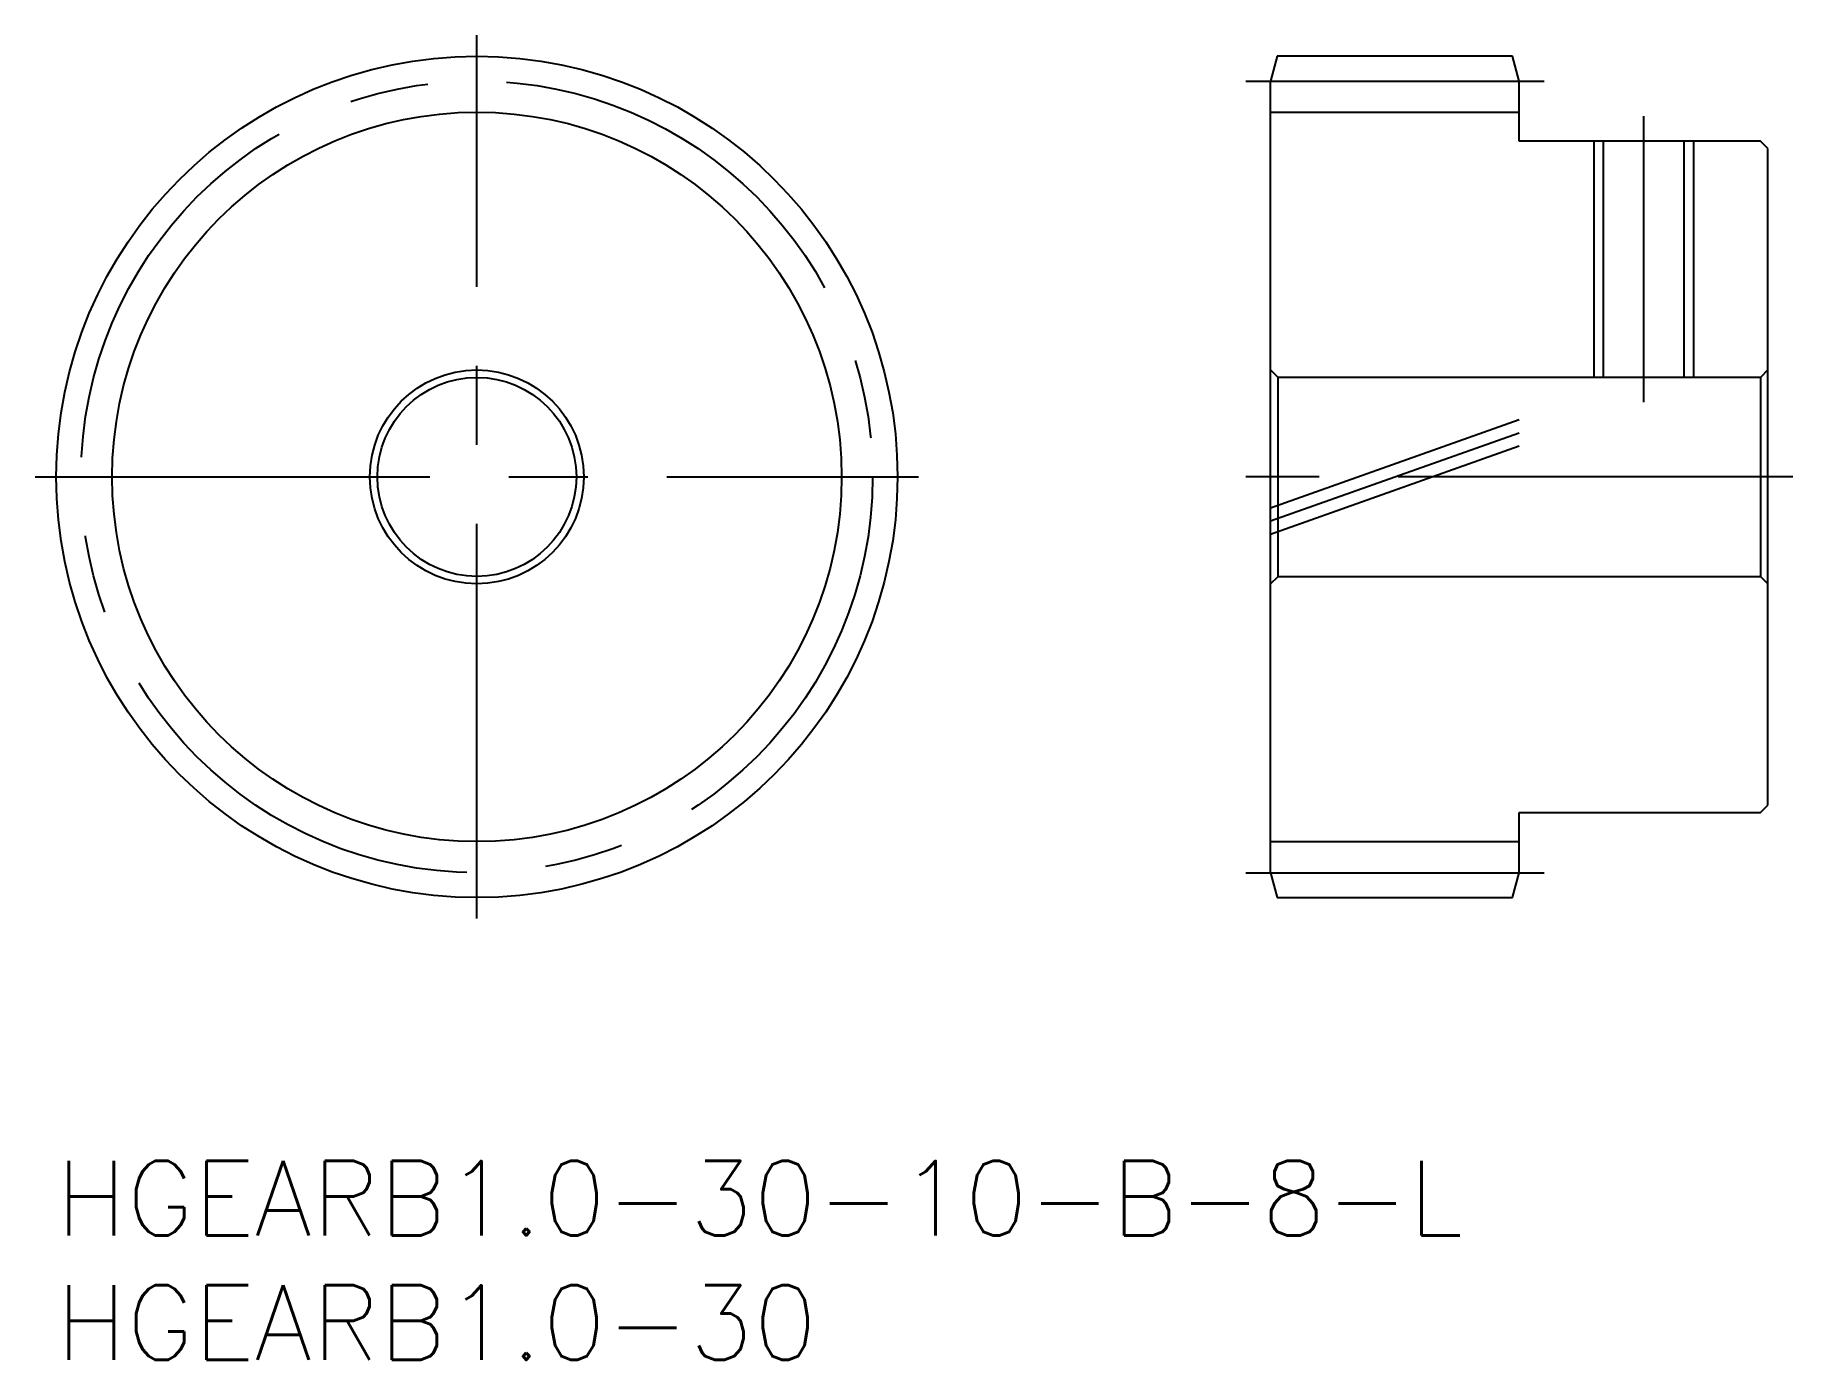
# Model space of a CAD drawing. Extents: x -0.8 to 69.8, y -8.6 to 44.7.
import ezdxf

# ---------------------------------------------------------------- set-up
doc = ezdxf.new("R2010")
doc.units = 0
doc.header["$LTSCALE"] = 0.5
doc.linetypes.add('CENTER', pattern=[50.8, 31.75, -6.35, 6.35, -6.35])
doc.linetypes.add('PHANTOM', pattern=[63.5, 31.75, -6.35, 6.35, -6.35, 6.35, -6.35])
for name, color, linetype in [('MSM_CENTER', 1, 'CENTER'), ('MSM_CONTINUOUS', 7, 'CONTINUOUS'), ('MSM_IMAGINARY', 6, 'PHANTOM'), ('MSM_NARROW', 5, 'CONTINUOUS'), ('MSM_PART_NUMBER', 7, 'CONTINUOUS')]:
    doc.layers.add(name, color=color, linetype=linetype)
doc.styles.get("Standard").update_dxf_attribs({"font": 'txt.shx', "height": 1, "bigfont": 'bigfont.shx'})

# ---------------------------------------------------------------- blocks, each defined once
blk = doc.blocks.new('*U17')
at = {"layer": 'MSM_PART_NUMBER'}
blk.add_text('HGEARB1.0-30-10-B-8-L', height=3, dxfattribs=at).set_placement((0, -3.587))
blk = doc.blocks.new('*U18')
at = {"layer": 'MSM_PART_NUMBER'}
blk.add_text('HGEARB1.0-30', height=3, dxfattribs=at).set_placement((0, -8.587))

msp = doc.modelspace()

# ---------------------------------------------------------------- linework, layer by layer
at = {"layer": 'MSM_CENTER'}
for p, q in [((16.915, 9.154), (16.915, 44.676)), ((47.83, 42.83), (59.83, 42.83)), ((63.83, 41.415), (63.83, 29.915)), ((-0.846, 26.915), (34.676, 26.915)), ((69.83, 26.915), (47.83, 26.915)), ((47.83, 11), (59.83, 11))]:
    msp.add_line(p, q, dxfattribs=at)
msp.add_circle((16.915, 26.915), 15.915, dxfattribs=at)
at = {"layer": 'MSM_CONTINUOUS'}
for p, q in [((49.098, 43.83), (48.83, 42.83)), ((58.562, 43.83), (49.098, 43.83)), ((58.83, 42.83), (58.562, 43.83)), ((48.83, 11), (48.83, 42.83)), ((58.83, 40.415), (58.83, 42.83)), ((48.83, 41.58), (58.83, 41.58)), ((68.53, 40.415), (58.83, 40.415)), ((62.209, 40.415), (62.209, 30.915)), ((65.451, 40.415), (65.451, 30.915)), ((68.83, 40.115), (68.53, 40.415)), ((68.83, 13.715), (68.83, 40.115)), ((49.13, 30.915), (48.83, 31.215)), ((68.83, 31.215), (68.53, 30.915)), ((68.53, 30.915), (49.13, 30.915)), ((49.13, 22.915), (49.13, 30.915)), ((68.53, 30.915), (68.53, 22.915)), ((48.83, 22.615), (49.13, 22.915)), ((49.13, 22.915), (68.53, 22.915)), ((68.53, 22.915), (68.83, 22.615)), ((68.53, 13.415), (68.83, 13.715)), ((58.83, 13.415), (68.53, 13.415)), ((58.83, 11), (58.83, 13.415)), ((48.83, 12.25), (58.83, 12.25)), ((48.83, 11), (49.098, 10)), ((58.562, 10), (58.83, 11)), ((49.098, 10), (58.562, 10))]:
    msp.add_line(p, q, dxfattribs=at)
for radius in [16.915, 4.3, 4]:
    msp.add_circle((16.915, 26.915), radius, dxfattribs=at)
at = {"layer": 'MSM_IMAGINARY'}
for p, q in [((48.83, 25.672), (58.83, 29.219)), ((48.83, 25.142), (58.83, 28.688)), ((48.83, 24.611), (58.83, 28.158))]:
    msp.add_line(p, q, dxfattribs=at)
at = {"layer": 'MSM_NARROW'}
for p, q in [((61.83, 40.415), (61.83, 30.915)), ((65.83, 40.415), (65.83, 30.915))]:
    msp.add_line(p, q, dxfattribs=at)
msp.add_circle((16.915, 26.915), 14.665, dxfattribs=at)

# ---------------------------------------------------------------- block references
at = {"layer": 'MSM_CONTINUOUS'}
for name in ['*U17', '*U18']:
    msp.add_blockref(name, (0, 0), dxfattribs=at)

doc.saveas('drawing.dxf')
